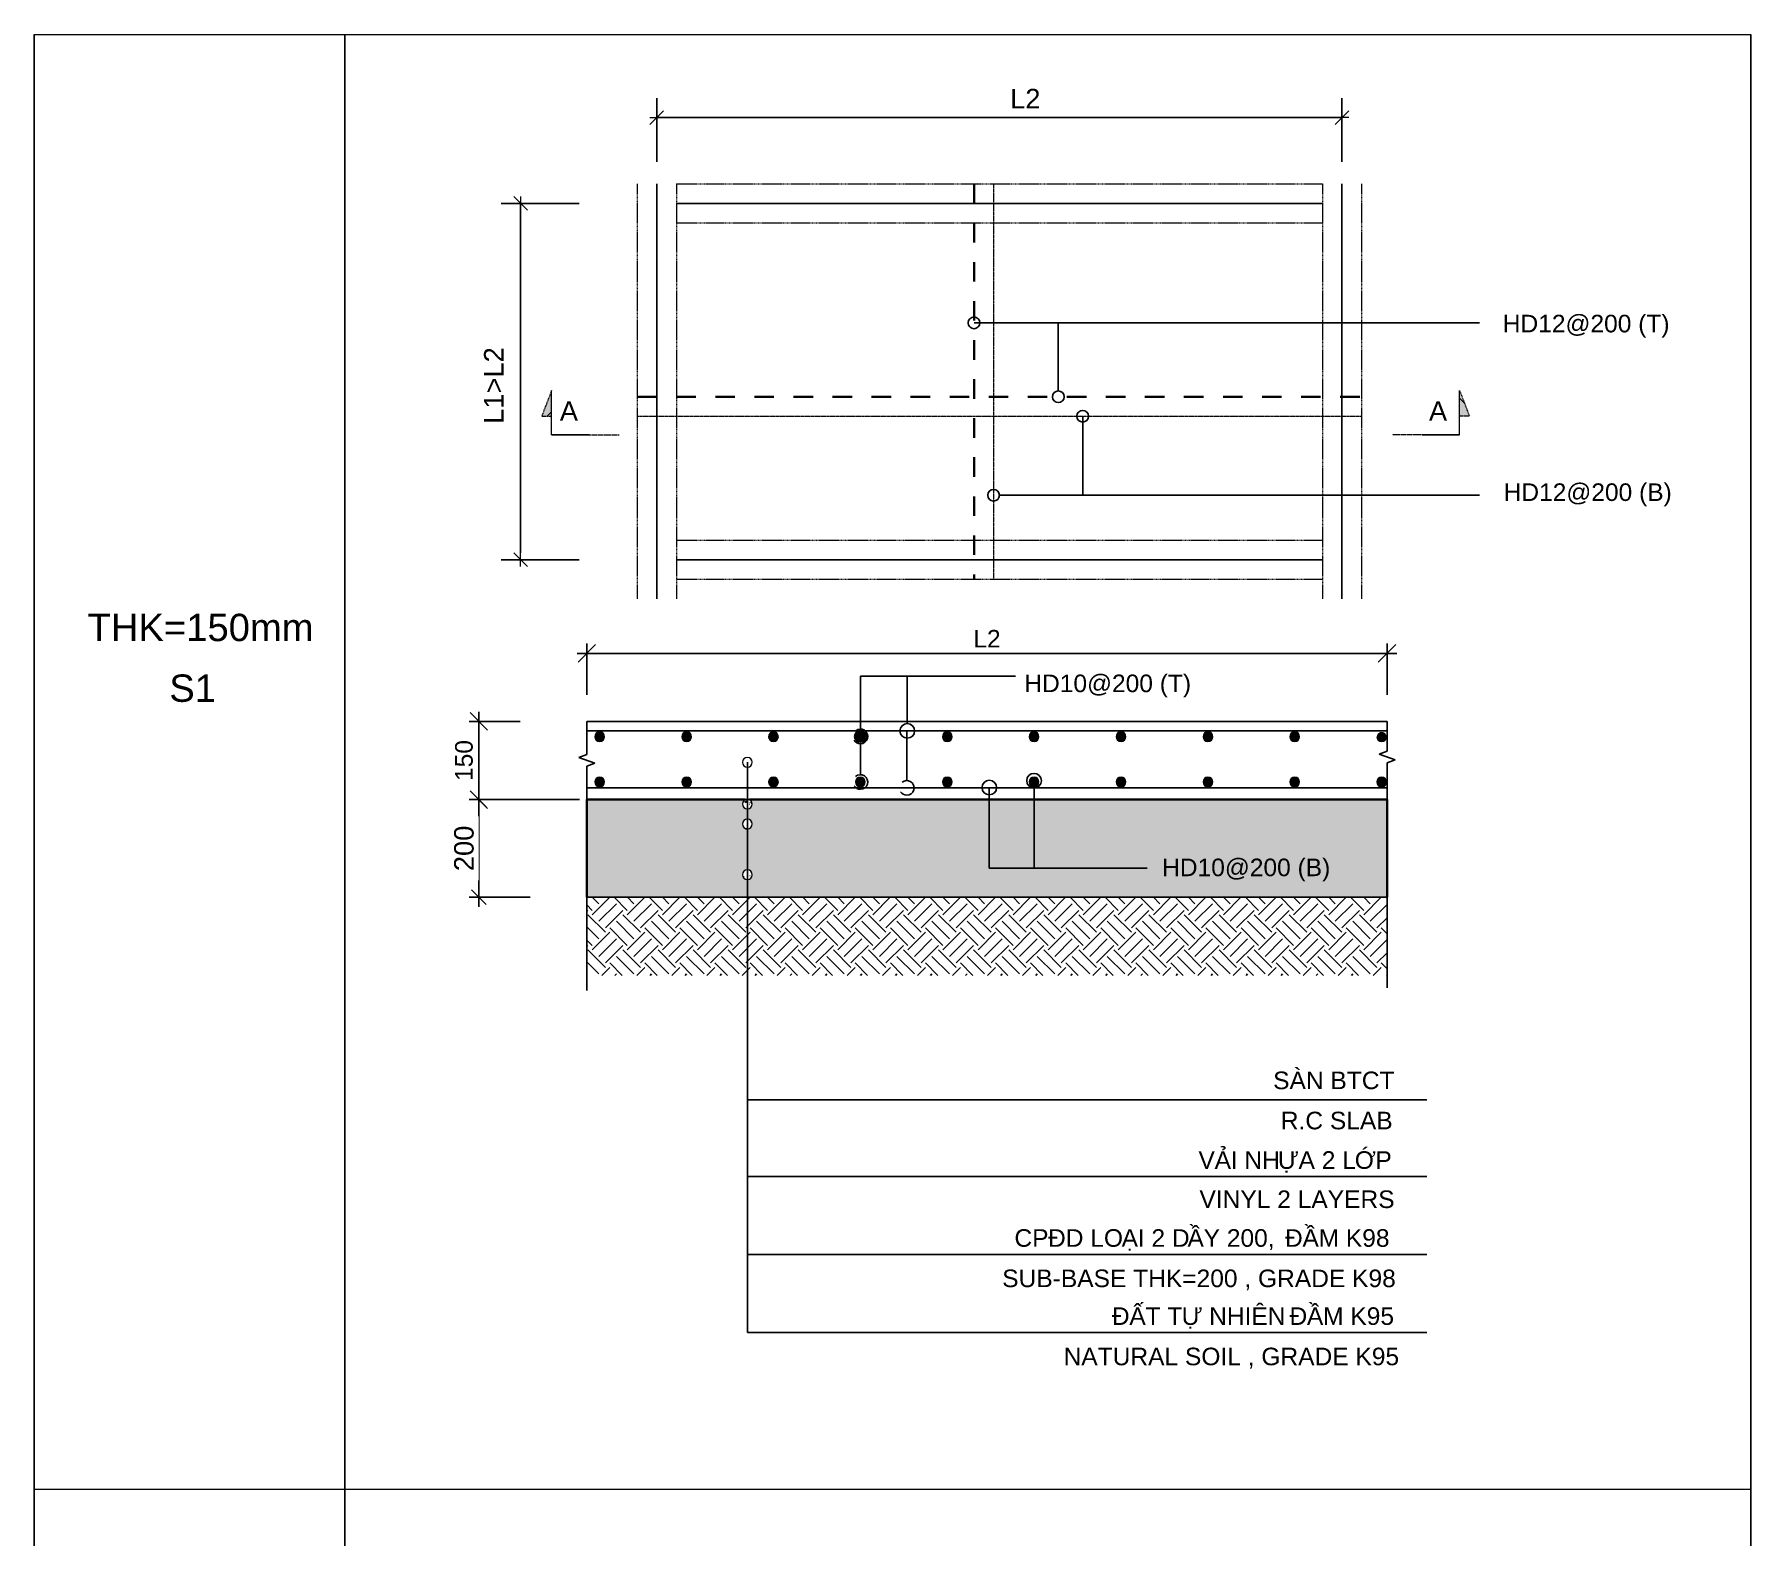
# Model space of a CAD drawing. Extents: x 56812 to 137383, y 2944 to 27175.
# Drawn here: x 132988 to 137383, y 19518 to 23364 of the extents above; entities that cross this region are included whole.
import ezdxf

# ---------------------------------------------------------------- set-up
doc = ezdxf.new("R2010")
doc.units = 0
doc.header["$MEASUREMENT"] = 0
for name, pattern in [('HIDDEN', [0.375, 0.25, -0.125]), ('IMPORT-DASHED0', [100, 50, -50]), ('IMPORT-HIDDEN _13_', [3.375, 2.25, -1.125]), ('IMPORT-HIDDEN _4_', [3.75, 2.5, -1.25])]:
    doc.linetypes.add(name, pattern=pattern)
doc.layers.get('0').update_dxf_attribs({"lineweight": 5})
for name, color, linetype, lineweight in [('A-DETL', 3, 'Continuous', 18), ('A-DETL-GENF', 92, 'Continuous', 18), ('A-DETL-THIN', 151, 'Continuous', 18), ('G-ANNO-TEXT', 231, 'Continuous', 15), ('new block_dwg _2_', 8, 'Continuous', 18)]:
    doc.layers.add(name, color=color, linetype=linetype, lineweight=lineweight)
doc.layers.add('Dimension', color=14, linetype='Continuous')
doc.layers.add('HACTH', color=250, linetype='Continuous')
doc.styles.add('Arial', font='arial.ttf', dxfattribs={"height": 1.6})
doc.styles.add('Arial_1', font='arial.ttf', dxfattribs={"height": 45})
doc.styles.add('Arial_2', font='arial.ttf', dxfattribs={"height": 50})
doc.dimstyles.new('AD1', dxfattribs={"dimscale": 304.8, "dimtxt": 51.01297, "dimasz": 0.123031, "dimexe": 0.082021, "dimexo": 0.0625, "dimgap": 0.04101, "dimtad": 1, "dimdec": 0, "dimzin": 0, "dimdsep": 46, "dimtxsty": 'Arial_2', "dimblk1": 'OBLIQUE', "dimblk2": 'OBLIQUE', "dimsah": 1, "dimcen": 0.09, "dimdle": 0.082021, "dimazin": 0, "dimtfac": 1, "dimtdec": 4, "dimtix": 1, "dimtmove": 0, "dimatfit": 3, "dimfxl": 0.492126, "dimfxlon": 1, "dimtvp": 1, "dimtfill": 1, "dimtolj": 1, "dimtzin": 0, "dimarcsym": 2})
doc.dimstyles.new('Arrow_-_2_5mm_Arial', dxfattribs={"dimscale": 304.8, "dimtxt": 45.911673, "dimasz": 0.147638, "dimexe": 0.082021, "dimexo": 0.0625, "dimgap": 0.049213, "dimtad": 1, "dimdec": 0, "dimzin": 0, "dimdsep": 46, "dimtxsty": 'Arial_1', "dimblk1": 'OBLIQUE', "dimblk2": 'OBLIQUE', "dimsah": 1, "dimcen": 0.09, "dimdle": 0.082021, "dimazin": 0, "dimtfac": 1, "dimtdec": 4, "dimtix": 1, "dimtmove": 0, "dimatfit": 3, "dimfxl": 0.410105, "dimfxlon": 1, "dimtvp": 1, "dimtfill": 1, "dimtolj": 1, "dimtzin": 0, "dimarcsym": 2})
pattern_1 = [(45, (478817.12, -874312.665), (-30.9359217, 30.9359217), [])]
pattern_2 = [(50, (132472.55, 15281.103), (45.54636, -3.98493), [4.763, -52.388]), (355, (132472.55, 15281.103), (-8.81056, 47.76465), [3.81, -41.91]), (100.451, (132476.345, 15280.77), (36.73616, 43.77902), [4.048, -44.523]), (46.184, (132472.55, 15293.8), (67.76954, -10.5103), [7.144, -78.581]), (96.636, (132478.196, 15292.927), (59.35035, 61.857), [6.071, -66.784]), (351.184, (132472.55, 15293.8), (59.3514, 61.8565), [5.715, -62.865]), (21, (132478.9, 15290.628), (37.9038, -25.56661), [4.763, -52.387]), (326, (132478.9, 15290.63), (15.45087, 46.04735), [3.81, -41.91]), (71.451, (132482.06, 15288.497), (53.35466, 20.47995), [4.048, -44.523]), (37.5, (132472.55, 15281.103), (0.772385, 21.138372), [0.838, -40.564, 0.838, -41.707, -42.069]), (37.5, (132472.55, 15281.103), (0.772385, 21.138372), [-83.947, 0.838, -41.231]), (7.5, (132472.55, 15281.103), (16.704925, 25.04469), [0.838, -23.419, 0.838, -39.611, -16.034]), (7.5, (132472.55, 15281.103), (16.704925, 25.04469), [-64.706, 0.838, -15.196]), (327.5, (132458.388, 15281.103), (33.89791, -1.432708), [0.838, -15.037, 0.838, -48.692, -65.722]), (327.5, (132458.388, 15281.103), (33.89791, -1.432708), [-65.405, 0.838, -64.884]), (317.5, (132452.038, 15281.103), (37.03242, 6.35617), [0.838, -19.799, 0.838, -32.055, -46.672]), (317.5, (132452.038, 15281.103), (37.03242, 6.35617), [-53.53, 0.838, -45.834])]

# ---------------------------------------------------------------- blocks, each defined once
blk = doc.blocks.new('new block_dwg__DotBlank-454701-SLAB DETAIL')
at = {"layer": 'new block_dwg _2_', "color": 250, "lineweight": 25}
blk.add_line((-0.5, 0), (-1, 0), dxfattribs=at)
blk.add_circle((0, 0), 0.5, dxfattribs=at)
blk = doc.blocks.new('new block_dwg__DotBlank-V1-SLAB DETAIL')
at = {"layer": 'new block_dwg _2_', "color": 250, "lineweight": 25}
blk.add_line((-0.5, 0), (-0.82, 0), dxfattribs=at)
blk.add_circle((0, 0), 0.5, dxfattribs=at)
blk = doc.blocks.new('new block_dwg__DotBlank-V2-SLAB DETAIL')
at = {"layer": 'new block_dwg _2_', "color": 250, "lineweight": 25}
blk.add_line((-0.5, 0), (-1, 0), dxfattribs=at)
for start, end in [(360, 220.59), (302.1813, 360)]:
    blk.add_arc((0, 0), 0.5, start, end, dxfattribs=at)
blk = doc.blocks.new('new block_dwg__DotBlank-454703-SLAB DETAIL')
at = {"layer": 'new block_dwg _2_', "color": 250, "lineweight": 25}
blk.add_line((-0.5, 0), (-1, 0), dxfattribs=at)
blk.add_circle((0, 0), 0.5, dxfattribs=at)
blk = doc.blocks.new('new block_dwg_TICKS-454702-SLAB DETAIL')
at = {"layer": 'new block_dwg _2_', "color": 7}
for p, q in [((1, 1), (-1, -1)), ((1, 0), (-1, 0)), ((0, 1), (0, -1))]:
    blk.add_line(p, q, dxfattribs=at)
blk = doc.blocks.new('new block_dwg_CAT CHI TIET 2-454704-SLAB DETAIL')
at = {"layer": 'new block_dwg _2_', "linetype": 'IMPORT-HIDDEN _4_'}
blk.add_hatch(color=7, dxfattribs=at).paths.add_polyline_path([(-277.7, 77.8), (-247, 157.9), (-247, 77.8)], flags=0)
at = {"layer": 'new block_dwg _2_'}
h = blk.add_hatch(dxfattribs=at)
h.set_pattern_fill('FP_1', style=0, pattern_type=2)
h.set_pattern_definition(pattern_1)
h.paths.add_polyline_path([(-277.7, 77.8), (-247, 157.9), (-247, 77.8)], flags=0)
h = blk.add_hatch(dxfattribs=at)
h.set_pattern_fill('FP_1', style=0, pattern_type=2)
h.set_pattern_definition(pattern_1)
h.paths.add_polyline_path([(-277.7, 77.8), (-247, 157.9), (-247, 77.8)], flags=0)
at = {"layer": 'new block_dwg _2_', "color": 7}
blk.add_line((-247, 19.8), (-129.5, 19.8), dxfattribs=at)
at = {"layer": 'new block_dwg _2_', "color": 7, "linetype": 'IMPORT-HIDDEN _4_'}
blk.add_line((-129.5, 19.8), (-35, 19.8), dxfattribs=at)
at = {"layer": 'new block_dwg _2_', "color": 7, "linetype": 'IMPORT-HIDDEN _4_', "flags": 128}
blk.add_lwpolyline([(-247, 157.9), (-277.7, 77.8), (-247, 77.8)], dxfattribs=at)
at = {"layer": 'new block_dwg _2_', "color": 7, "flags": 128}
blk.add_lwpolyline([(-129.5, 19.8), (-247, 19.8), (-247, 157.9)], dxfattribs=at)
blk = doc.blocks.new('new block_dwg_CAT CHI TIET 2-454705-SLAB DETAIL')
at = {"layer": 'new block_dwg _2_', "linetype": 'IMPORT-HIDDEN _4_'}
blk.add_hatch(color=7, dxfattribs=at).paths.add_polyline_path([(-277.7, 77.8), (-247, 77.8), (-247, 157.9)], flags=0)
at = {"layer": 'new block_dwg _2_'}
h = blk.add_hatch(dxfattribs=at)
h.set_pattern_fill('FP_1', style=0, pattern_type=2)
h.set_pattern_definition(pattern_1)
h.paths.add_polyline_path([(-277.7, 77.8), (-247, 77.8), (-247, 157.9)], flags=0)
h = blk.add_hatch(dxfattribs=at)
h.set_pattern_fill('FP_1', style=0, pattern_type=2)
h.set_pattern_definition(pattern_1)
h.paths.add_polyline_path([(-277.7, 77.8), (-247, 77.8), (-247, 157.9)], flags=0)
at = {"layer": 'new block_dwg _2_', "color": 7}
blk.add_line((-247, 19.8), (-129.5, 19.8), dxfattribs=at)
at = {"layer": 'new block_dwg _2_', "color": 7, "linetype": 'IMPORT-HIDDEN _4_'}
blk.add_line((-129.5, 19.8), (-35, 19.8), dxfattribs=at)
at = {"layer": 'new block_dwg _2_', "color": 7, "linetype": 'IMPORT-HIDDEN _4_', "flags": 128}
blk.add_lwpolyline([(-247, 157.9), (-277.7, 77.8), (-247, 77.8)], dxfattribs=at)
at = {"layer": 'new block_dwg _2_', "color": 7, "flags": 128}
blk.add_lwpolyline([(-129.5, 19.8), (-247, 19.8), (-247, 157.9)], dxfattribs=at)
blk = doc.blocks.new('_Oblique')
at = {"color": 0, "linetype": 'ByBlock', "lineweight": -2}
blk.add_line((-0.5, -0.5), (0.5, 0.5), dxfattribs=at)
blk = doc.blocks.new('*D154')
at = {"layer": 'Defpoints', "color": 0, "transparency": 16777216}
for p in [(134126.6, 21604.9), (134251.6, 21604.9), (134403.1, 21404.9)]:
    blk.add_point(p, dxfattribs=at)
at = {"layer": 'Dimension', "color": 0, "lineweight": -2, "transparency": 16777216}
for p, q in [((134126.6, 21379.9), (134126.6, 21629.9)), ((134232.6, 21604.9), (134101.6, 21604.9)), ((134384.1, 21404.9), (134101.6, 21404.9))]:
    blk.add_line(p, q, dxfattribs=at)
at = {"layer": 'Dimension', "color": 0, "lineweight": -2, "transparency": 16777216, "xscale": 45, "yscale": 45, "zscale": 45}
for p, rotation in [((134126.6, 21604.9), 90), ((134126.6, 21404.9), 270)]:
    blk.add_blockref('_Oblique', p, dxfattribs=dict(at, rotation=rotation))
at = {"layer": 'Dimension', "color": 0, "transparency": 16777216, "insert": (134088.7, 21504.9), "char_height": 45, "width": 124.597, "attachment_point": 5, "rotation": 90, "style": 'Arial_1', "bg_fill": 3, "box_fill_scale": 1.25, "bg_fill_color": 256, "bg_fill_true_color": 13158600, "bg_fill_transparency": 0}
blk.add_mtext('\\A1;150', dxfattribs=at)
blk = doc.blocks.new('*D155')
at = {"layer": 'Defpoints', "color": 0, "transparency": 16777216}
for p in [(136452.4, 21779.1), (134403.1, 21654.1), (136452.4, 21654.1)]:
    blk.add_point(p, dxfattribs=at)
at = {"layer": 'Dimension', "color": 0, "lineweight": -2, "transparency": 16777216}
for p, q in [((134403.1, 21673.2), (134403.1, 21804.1)), ((136452.4, 21673.2), (136452.4, 21804.1)), ((134378.1, 21779.1), (136477.4, 21779.1))]:
    blk.add_line(p, q, dxfattribs=at)
at = {"layer": 'Dimension', "color": 0, "lineweight": -2, "transparency": 16777216, "xscale": 45, "yscale": 45, "zscale": 45, "rotation": 180}
blk.add_blockref('_Oblique', (134403.1, 21779.1), dxfattribs=at)
at = {"layer": 'Dimension', "color": 0, "lineweight": -2, "transparency": 16777216, "xscale": 45, "yscale": 45, "zscale": 45}
blk.add_blockref('_Oblique', (136452.4, 21779.1), dxfattribs=at)
at = {"layer": 'Dimension', "color": 0, "transparency": 16777216, "insert": (135427.8, 21816.7), "char_height": 45, "width": 83.065, "attachment_point": 5, "style": 'Arial_1', "bg_fill": 3, "box_fill_scale": 1.25, "bg_fill_color": 256, "bg_fill_true_color": 13158600, "bg_fill_transparency": 0}
blk.add_mtext('\\A1;L2', dxfattribs=at)
blk = doc.blocks.new('*D156')
at = {"layer": 'Defpoints', "color": 0, "transparency": 16777216}
for p in [(134276.6, 21404.9), (134126.6, 21154.9), (134276.6, 21154.9)]:
    blk.add_point(p, dxfattribs=at)
at = {"layer": 'Dimension', "color": 0, "lineweight": -2, "transparency": 16777216}
for p, q in [((134257.6, 21404.9), (134101.6, 21404.9)), ((134126.6, 21429.9), (134126.6, 21129.9)), ((134257.6, 21154.9), (134101.6, 21154.9))]:
    blk.add_line(p, q, dxfattribs=at)
at = {"layer": 'Dimension', "color": 0, "lineweight": -2, "transparency": 16777216, "xscale": 37.5, "yscale": 37.5, "zscale": 37.5}
for p, rotation in [((134126.6, 21404.9), 90), ((134126.6, 21154.9), 270)]:
    blk.add_blockref('_Oblique', p, dxfattribs=dict(at, rotation=rotation))
at = {"layer": 'Dimension', "color": 0, "transparency": 16777216, "insert": (134088.6, 21279.9), "char_height": 50, "width": 138.441, "attachment_point": 5, "rotation": 90, "style": 'Arial_2', "bg_fill": 3, "box_fill_scale": 1.25, "bg_fill_color": 256, "bg_fill_true_color": 13158600, "bg_fill_transparency": 0}
blk.add_mtext('\\A1;200', dxfattribs=at)

msp = doc.modelspace()

# ---------------------------------------------------------------- hatches: boundary and pattern name
at = {"layer": 'A-DETL-GENF'}
for points in [[(134436.1, 21553.2), (134439.3, 21553.7), (134442.3, 21554.9), (134444.9, 21556.9), (134446.9, 21559.5), (134448.1, 21562.5), (134448.6, 21565.7), (134448.1, 21569), (134446.9, 21572), (134444.9, 21574.6), (134442.3, 21576.5), (134439.3, 21577.8), (134436.1, 21578.2), (134432.8, 21577.8), (134429.8, 21576.5), (134427.2, 21574.6), (134425.2, 21572), (134424, 21569), (134423.6, 21565.7), (134424, 21562.5), (134425.2, 21559.5), (134427.2, 21556.9), (134429.8, 21554.9), (134432.8, 21553.7)], [(134658.6, 21553.2), (134661.8, 21553.7), (134664.8, 21554.9), (134667.4, 21556.9), (134669.4, 21559.5), (134670.6, 21562.5), (134671.1, 21565.7), (134670.6, 21569), (134669.4, 21572), (134667.4, 21574.6), (134664.8, 21576.5), (134661.8, 21577.8), (134658.6, 21578.2), (134655.3, 21577.8), (134652.3, 21576.5), (134649.7, 21574.6), (134647.7, 21572), (134646.5, 21569), (134646.1, 21565.7), (134646.5, 21562.5), (134647.7, 21559.5), (134649.7, 21556.9), (134652.3, 21554.9), (134655.3, 21553.7)], [(134881.1, 21553.2), (134884.3, 21553.7), (134887.3, 21554.9), (134889.9, 21556.9), (134891.9, 21559.5), (134893.1, 21562.5), (134893.6, 21565.7), (134893.1, 21569), (134891.9, 21572), (134889.9, 21574.6), (134887.3, 21576.5), (134884.3, 21577.8), (134881.1, 21578.2), (134877.8, 21577.8), (134874.8, 21576.5), (134872.2, 21574.6), (134870.2, 21572), (134869, 21569), (134868.6, 21565.7), (134869, 21562.5), (134870.2, 21559.5), (134872.2, 21556.9), (134874.8, 21554.9), (134877.8, 21553.7)], [(135103.6, 21553.2), (135106.8, 21553.7), (135109.8, 21554.9), (135112.4, 21556.9), (135114.4, 21559.5), (135115.6, 21562.5), (135116.1, 21565.7), (135115.6, 21569), (135114.4, 21572), (135112.4, 21574.6), (135109.8, 21576.5), (135106.8, 21577.8), (135103.6, 21578.2), (135100.3, 21577.8), (135097.3, 21576.5), (135094.7, 21574.6), (135092.7, 21572), (135091.5, 21569), (135091.1, 21565.7), (135091.5, 21562.5), (135092.7, 21559.5), (135094.7, 21556.9), (135097.3, 21554.9), (135100.3, 21553.7)], [(135326, 21553.2), (135329.3, 21553.7), (135332.3, 21554.9), (135334.9, 21556.9), (135336.9, 21559.5), (135338.1, 21562.5), (135338.5, 21565.7), (135338.1, 21569), (135336.9, 21572), (135334.9, 21574.6), (135332.3, 21576.5), (135329.3, 21577.8), (135326, 21578.2), (135322.8, 21577.8), (135319.8, 21576.5), (135317.2, 21574.6), (135315.2, 21572), (135314, 21569), (135313.5, 21565.7), (135314, 21562.5), (135315.2, 21559.5), (135317.2, 21556.9), (135319.8, 21554.9), (135322.8, 21553.7)], [(135548.5, 21553.2), (135551.8, 21553.7), (135554.8, 21554.9), (135557.4, 21556.9), (135559.4, 21559.5), (135560.6, 21562.5), (135561, 21565.7), (135560.6, 21569), (135559.4, 21572), (135557.4, 21574.6), (135554.8, 21576.5), (135551.8, 21577.8), (135548.5, 21578.2), (135545.3, 21577.8), (135542.3, 21576.5), (135539.7, 21574.6), (135537.7, 21572), (135536.5, 21569), (135536, 21565.7), (135536.5, 21562.5), (135537.7, 21559.5), (135539.7, 21556.9), (135542.3, 21554.9), (135545.3, 21553.7)], [(135771, 21553.2), (135774.3, 21553.7), (135777.3, 21554.9), (135779.9, 21556.9), (135781.9, 21559.5), (135783.1, 21562.5), (135783.5, 21565.7), (135783.1, 21569), (135781.9, 21572), (135779.9, 21574.6), (135777.3, 21576.5), (135774.3, 21577.8), (135771, 21578.2), (135767.8, 21577.8), (135764.8, 21576.5), (135762.2, 21574.6), (135760.2, 21572), (135759, 21569), (135758.5, 21565.7), (135759, 21562.5), (135760.2, 21559.5), (135762.2, 21556.9), (135764.8, 21554.9), (135767.8, 21553.7)], [(135993.5, 21553.2), (135996.8, 21553.7), (135999.8, 21554.9), (136002.4, 21556.9), (136004.4, 21559.5), (136005.6, 21562.5), (136006, 21565.7), (136005.6, 21569), (136004.4, 21572), (136002.4, 21574.6), (135999.8, 21576.5), (135996.8, 21577.8), (135993.5, 21578.2), (135990.3, 21577.8), (135987.3, 21576.5), (135984.7, 21574.6), (135982.7, 21572), (135981.5, 21569), (135981, 21565.7), (135981.5, 21562.5), (135982.7, 21559.5), (135984.7, 21556.9), (135987.3, 21554.9), (135990.3, 21553.7)], [(136216, 21553.2), (136219.3, 21553.7), (136222.3, 21554.9), (136224.9, 21556.9), (136226.8, 21559.5), (136228.1, 21562.5), (136228.5, 21565.7), (136228.1, 21569), (136226.8, 21572), (136224.9, 21574.6), (136222.3, 21576.5), (136219.3, 21577.8), (136216, 21578.2), (136212.8, 21577.8), (136209.8, 21576.5), (136207.2, 21574.6), (136205.2, 21572), (136204, 21569), (136203.5, 21565.7), (136204, 21562.5), (136205.2, 21559.5), (136207.2, 21556.9), (136209.8, 21554.9), (136212.8, 21553.7)], [(136438.5, 21553.2), (136441.8, 21553.7), (136444.8, 21554.9), (136447.4, 21556.9), (136449.3, 21559.5), (136450.6, 21562.5), (136451, 21565.7), (136450.6, 21569), (136449.3, 21572), (136447.4, 21574.6), (136444.8, 21576.5), (136441.8, 21577.8), (136438.5, 21578.2), (136435.3, 21577.8), (136432.3, 21576.5), (136429.7, 21574.6), (136427.7, 21572), (136426.4, 21569), (136426, 21565.7), (136426.4, 21562.5), (136427.7, 21559.5), (136429.7, 21556.9), (136432.3, 21554.9), (136435.3, 21553.7)], [(134436.1, 21437.4), (134439.3, 21437.8), (134442.3, 21439.1), (134444.9, 21441), (134446.9, 21443.6), (134448.1, 21446.6), (134448.6, 21449.9), (134448.1, 21453.1), (134446.9, 21456.1), (134444.9, 21458.7), (134442.3, 21460.7), (134439.3, 21462), (134436.1, 21462.4), (134432.8, 21462), (134429.8, 21460.7), (134427.2, 21458.7), (134425.2, 21456.1), (134424, 21453.1), (134423.6, 21449.9), (134424, 21446.6), (134425.2, 21443.6), (134427.2, 21441), (134429.8, 21439.1), (134432.8, 21437.8)], [(134658.6, 21437.4), (134661.8, 21437.8), (134664.8, 21439.1), (134667.4, 21441), (134669.4, 21443.6), (134670.6, 21446.6), (134671.1, 21449.9), (134670.6, 21453.1), (134669.4, 21456.1), (134667.4, 21458.7), (134664.8, 21460.7), (134661.8, 21462), (134658.6, 21462.4), (134655.3, 21462), (134652.3, 21460.7), (134649.7, 21458.7), (134647.7, 21456.1), (134646.5, 21453.1), (134646.1, 21449.9), (134646.5, 21446.6), (134647.7, 21443.6), (134649.7, 21441), (134652.3, 21439.1), (134655.3, 21437.8)], [(134881.1, 21437.4), (134884.3, 21437.8), (134887.3, 21439.1), (134889.9, 21441), (134891.9, 21443.6), (134893.1, 21446.6), (134893.6, 21449.9), (134893.1, 21453.1), (134891.9, 21456.1), (134889.9, 21458.7), (134887.3, 21460.7), (134884.3, 21462), (134881.1, 21462.4), (134877.8, 21462), (134874.8, 21460.7), (134872.2, 21458.7), (134870.2, 21456.1), (134869, 21453.1), (134868.6, 21449.9), (134869, 21446.6), (134870.2, 21443.6), (134872.2, 21441), (134874.8, 21439.1), (134877.8, 21437.8)], [(135103.6, 21437.4), (135106.8, 21437.8), (135109.8, 21439.1), (135112.4, 21441), (135114.4, 21443.6), (135115.6, 21446.6), (135116.1, 21449.9), (135115.6, 21453.1), (135114.4, 21456.1), (135112.4, 21458.7), (135109.8, 21460.7), (135106.8, 21462), (135103.6, 21462.4), (135100.3, 21462), (135097.3, 21460.7), (135094.7, 21458.7), (135092.7, 21456.1), (135091.5, 21453.1), (135091.1, 21449.9), (135091.5, 21446.6), (135092.7, 21443.6), (135094.7, 21441), (135097.3, 21439.1), (135100.3, 21437.8)], [(135326, 21437.4), (135329.3, 21437.8), (135332.3, 21439.1), (135334.9, 21441), (135336.9, 21443.6), (135338.1, 21446.6), (135338.5, 21449.9), (135338.1, 21453.1), (135336.9, 21456.1), (135334.9, 21458.7), (135332.3, 21460.7), (135329.3, 21462), (135326, 21462.4), (135322.8, 21462), (135319.8, 21460.7), (135317.2, 21458.7), (135315.2, 21456.1), (135314, 21453.1), (135313.5, 21449.9), (135314, 21446.6), (135315.2, 21443.6), (135317.2, 21441), (135319.8, 21439.1), (135322.8, 21437.8)], [(135548.5, 21437.4), (135551.8, 21437.8), (135554.8, 21439.1), (135557.4, 21441), (135559.4, 21443.6), (135560.6, 21446.6), (135561, 21449.9), (135560.6, 21453.1), (135559.4, 21456.1), (135557.4, 21458.7), (135554.8, 21460.7), (135551.8, 21462), (135548.5, 21462.4), (135545.3, 21462), (135542.3, 21460.7), (135539.7, 21458.7), (135537.7, 21456.1), (135536.5, 21453.1), (135536, 21449.9), (135536.5, 21446.6), (135537.7, 21443.6), (135539.7, 21441), (135542.3, 21439.1), (135545.3, 21437.8)], [(135771, 21437.4), (135774.3, 21437.8), (135777.3, 21439.1), (135779.9, 21441), (135781.9, 21443.6), (135783.1, 21446.6), (135783.5, 21449.9), (135783.1, 21453.1), (135781.9, 21456.1), (135779.9, 21458.7), (135777.3, 21460.7), (135774.3, 21462), (135771, 21462.4), (135767.8, 21462), (135764.8, 21460.7), (135762.2, 21458.7), (135760.2, 21456.1), (135759, 21453.1), (135758.5, 21449.9), (135759, 21446.6), (135760.2, 21443.6), (135762.2, 21441), (135764.8, 21439.1), (135767.8, 21437.8)], [(135993.5, 21437.4), (135996.8, 21437.8), (135999.8, 21439.1), (136002.4, 21441), (136004.4, 21443.6), (136005.6, 21446.6), (136006, 21449.9), (136005.6, 21453.1), (136004.4, 21456.1), (136002.4, 21458.7), (135999.8, 21460.7), (135996.8, 21462), (135993.5, 21462.4), (135990.3, 21462), (135987.3, 21460.7), (135984.7, 21458.7), (135982.7, 21456.1), (135981.5, 21453.1), (135981, 21449.9), (135981.5, 21446.6), (135982.7, 21443.6), (135984.7, 21441), (135987.3, 21439.1), (135990.3, 21437.8)], [(136216, 21437.4), (136219.3, 21437.8), (136222.3, 21439.1), (136224.9, 21441), (136226.8, 21443.6), (136228.1, 21446.6), (136228.5, 21449.9), (136228.1, 21453.1), (136226.8, 21456.1), (136224.9, 21458.7), (136222.3, 21460.7), (136219.3, 21462), (136216, 21462.4), (136212.8, 21462), (136209.8, 21460.7), (136207.2, 21458.7), (136205.2, 21456.1), (136204, 21453.1), (136203.5, 21449.9), (136204, 21446.6), (136205.2, 21443.6), (136207.2, 21441), (136209.8, 21439.1), (136212.8, 21437.8)], [(136438.5, 21437.4), (136441.8, 21437.8), (136444.8, 21439.1), (136447.4, 21441), (136449.3, 21443.6), (136450.6, 21446.6), (136451, 21449.9), (136450.6, 21453.1), (136449.3, 21456.1), (136447.4, 21458.7), (136444.8, 21460.7), (136441.8, 21462), (136438.5, 21462.4), (136435.3, 21462), (136432.3, 21460.7), (136429.7, 21458.7), (136427.7, 21456.1), (136426.4, 21453.1), (136426, 21449.9), (136426.4, 21446.6), (136427.7, 21443.6), (136429.7, 21441), (136432.3, 21439.1), (136435.3, 21437.8)]]:
    msp.add_hatch(color=251, dxfattribs=at).paths.add_polyline_path(points, flags=0)
h = msp.add_hatch(dxfattribs=at)
h.set_pattern_fill('FP_5', style=0, pattern_type=2)
h.set_pattern_definition(pattern_2)
h.paths.add_polyline_path([(134814.4, 21488), (134817.6, 21488.4), (134820.6, 21489.6), (134823.2, 21491.6), (134825.2, 21494.2), (134826.4, 21497.2), (134826.9, 21500.5), (134826.4, 21503.7), (134825.2, 21506.7), (134823.2, 21509.3), (134820.6, 21511.3), (134817.6, 21512.5), (134814.4, 21513), (134811.1, 21512.5), (134807.9, 21511.1), (134805.5, 21509.3), (134803.5, 21506.7), (134802.3, 21503.7), (134801.9, 21500.5), (134802.3, 21497.2), (134803.5, 21494.2), (134805.5, 21491.6), (134808.1, 21489.6), (134811.1, 21488.4)], flags=0)
h = msp.add_hatch(dxfattribs=at)
h.set_pattern_fill('FP_5', style=0, pattern_type=2)
h.set_pattern_definition(pattern_2)
h.paths.add_polyline_path([(134814.4, 21381.3), (134817.6, 21381.7), (134820.6, 21383), (134823.2, 21385), (134825.2, 21387.6), (134826.4, 21390.6), (134826.9, 21393.8), (134826.4, 21397), (134825.2, 21400.1), (134823.2, 21402.6), (134820.6, 21404.6), (134817.6, 21405.9), (134814.4, 21406.3), (134811.1, 21405.9), (134808.1, 21404.6), (134805.5, 21402.6), (134803.5, 21400), (134802.3, 21397), (134801.9, 21393.8), (134802.3, 21390.6), (134803.5, 21387.6), (134805.5, 21385), (134808.1, 21383), (134811.1, 21381.7)], flags=0)
h = msp.add_hatch(dxfattribs=at)
h.set_pattern_fill('FP_5', style=0, pattern_type=2)
h.set_pattern_definition(pattern_2)
h.paths.add_polyline_path([(134814.4, 21329.9), (134817.6, 21330.3), (134820.6, 21331.6), (134823.2, 21333.5), (134825.2, 21336.1), (134826.5, 21339.2), (134826.9, 21342.4), (134826.5, 21345.6), (134825.2, 21348.6), (134823.2, 21351.2), (134820.6, 21353.2), (134817.6, 21354.5), (134814.4, 21354.9), (134811.1, 21354.5), (134808.1, 21353.2), (134805.5, 21351.2), (134803.6, 21348.6), (134802.3, 21345.6), (134801.9, 21342.4), (134802.3, 21339.2), (134803.6, 21336.1), (134805.5, 21333.5), (134808.1, 21331.6), (134811.1, 21330.3)], flags=0)
h = msp.add_hatch(dxfattribs=at)
h.set_pattern_fill('FP_5', style=0, pattern_type=2)
h.set_pattern_definition(pattern_2)
h.paths.add_polyline_path([(134814.4, 21199.9), (134817.6, 21200.3), (134820.6, 21201.5), (134823.2, 21203.5), (134825.2, 21206.1), (134826.4, 21209.1), (134826.9, 21212.4), (134826.4, 21215.6), (134825.2, 21218.6), (134823.2, 21221.2), (134820.6, 21223.2), (134817.6, 21224.4), (134814.4, 21224.9), (134811.1, 21224.4), (134808.1, 21223.2), (134805.5, 21221.2), (134803.5, 21218.6), (134802.3, 21215.6), (134801.9, 21212.4), (134802.3, 21209.1), (134803.5, 21206.1), (134805.5, 21203.5), (134808.1, 21201.5), (134811.1, 21200.3)], flags=0)
at = {"layer": 'HACTH'}
h = msp.add_hatch(dxfattribs=at)
h.set_pattern_fill('FP_4', color=256, style=0, pattern_type=2)
h.set_pattern_definition([(291.802, (132557.004, 15296.343), (127.002445, -253.99909), [10.259, -673.658]), (85.236, (132557.004, 15296.343), (0.000545, 126.999708), [15.293, -1513.99]), (321.34, (132503.664, 15351.588), (507.99855, -381.00165), [12.198, -800.999]), (311.424, (132494.139, 15362.3827), (1016.007368, -1142.994453), [14.396, -2864.894]), (276.582, (132492.234, 15378.8927), (254.0017346, -2159.000383), [16.62, -3307.289]), (59.534, (132492.234, 15378.893), (889.01293, 1523.9940354), [12.524, -2492.309]), (16.699, (132498.584, 15389.688), (381.000658, 126.998), [13.259, -1312.659]), (331.928, (132511.284, 15393.498), (254.000962, -126.997312), [10.795, -2148.203]), (310.236, (132520.809, 15388.418), (761.995062, -889.005031), [10.814, -2151.92]), (282.095, (132527.794, 15380.163), (254.004878, -1142.999379), [9.092, -1809.272]), (85.236, (132528.429, 15356.033), (0.000545, 126.999708), [15.293, -1513.99]), (50.711, (132522.714, 15349.048), (507.996084, 635.004824), [9.025, -1795.987]), (28.072, (132513.189, 15343.968), (1651.005908, 888.985557), [10.795, -2148.203]), (326.31, (132560.814, 15286.818), (253.99931, -126.9997), [9.158, -448.746]), (0, (132568.43, 15281.74), (0, 127), [8.89, -118.11]), (36.027, (132577.324, 15281.738), (508.002334, 380.996302), [8.637, -1718.748]), (64.654, (132584.309, 15286.8177), (1015.9932856, 2159.0034693), [13.35, -2656.672]), (278.973, (132588.119, 15310.948), (127.0046135, -761.999606), [12.214, -2430.68]), (302.005, (132581.769, 15321.108), (253.99743, -381.001613), [11.981, -1186.135]), (354.806, (132567.799, 15322.378), (126.999561, 0.00095), [14.028, -1388.733]), (48.576, (132558.274, 15311.5827), (889.006457, 1015.995818), [14.396, -2864.894]), (325.492, (132528.964, 15362.452), (381.002171, -253.996218), [0.838, -2465.055]), (4.764, (132529.064, 15362.383), (1396.998988, 127.008943), [15.293, -1513.99]), (30.069, (132544.304, 15363.6527), (1523.991725, 889.0104096), [13.941, -2774.278]), (71.565, (132556.37, 15370.638), (0.00011, 127.00023), [16.064, -385.545]), (292.932, (132554.464, 15402.3877), (380.998945, -889.000756), [17.927, -3567.437]), (349.509, (132537.319, 15405.5627), (1397.00148, -253.9883202), [17.436, -3469.863]), (9.866, (132522.714, 15403.0227), (2158.9985665, 381.007165), [14.824, -2950.021]), (66.251, (132517.147, 15390.3707), (888.982371, 2032.0079598), [13.823, -3454.929]), (28.178, (132500.489, 15343.9677), (1651.0081066, 888.9822732), [8.629, -4025.492]), (57.381, (132490.329, 15328.0927), (888.9944555, 1397.0048533), [18.848, -3750.723]), (88.025, (132489.694, 15309.6777), (-0.0001294, 127.0004478), [18.426, -3666.763]), (292.249, (132489.694, 15309.6777), (888.9997494, -2159.001749), [15.094, -3003.663]), (338.749, (132495.409, 15295.708), (1650.9945056, -635.0140405), [12.264, -2440.513]), (4.97, (132506.839, 15291.2627), (1396.999361, 127.0063355), [14.66, -2917.362]), (11.31, (132521.444, 15292.533), (508.00006, 127.0009), [19.427, -628.148]), (36.87, (132540.494, 15296.343), (126.99977, 127.00023), [15.875, -619.124]), (75.579, (132553.1942, 15305.8677), (127.0023437, 507.9998022), [22.948, -4566.657]), (289.983, (132551.289, 15349.048), (380.998054, -1016.001553), [22.297, -1464.2]), (332.103, (132540.494, 15354.763), (254.00052, -126.999226), [12.214, -2430.678]), (3.27, (132526.7472, 15353.9777), (2159.0010278, 126.98195), [13.769, -4438.482]), (27.897, (132472.549, 15336.871), (1905.003317, 1015.98973), [4.311, -2438.581]), (50.527, (132476.359, 15338.8877), (1143.0136755, 1396.9901953), [13.984, -2782.902]), (282.529, (132481.439, 15366.828), (127.00158, -507.999402), [17.563, -1153.319]), (327.995, (132472.549, 15372.384), (635.002122, -380.995455), [10.483, -1187.631]), (42.709, (132472.549, 15383.973), (127.000731, 126.99838), [11.234, -2235.622]), (67.62, (132480.804, 15391.593), (253.9983845, 635.000601), [11.674, -2323.193]), (90, (132485.25, 15402.39), (-127, 8e-15), [5.715, -121.285]), (90, (132485.25, 15281.1), (-127, 8e-15), [4.445, -122.555]), (331.699, (132476.994, 15289.993), (253.999387, -127.000505), [9.376, -1865.756]), (10.784, (132472.549, 15289.1457), (635.000401, 126.9968434), [4.525, -2710.424]), (10.784, (132590.659, 15287.4527), (635.000401, 126.9968434), [9.05, -2705.899]), (37.569, (132582.404, 15281.103), (1142.992216, 889.006608), [10.415, -2072.538]), (90, (132582.4, 15281.1), (-127, 8e-15), [0.838, -126.162]), (327.995, (132598.279, 15373.178), (635.002122, -380.995455), [1.498, -1196.617]), (351.87, (132589.39, 15374.448), (127.000338, -0.00034), [8.98, -889.045]), (14.036, (132574.15, 15370.638), (381.00024, 126.99828), [15.709, -507.925]), (60.018, (132564.624, 15354.1277), (508.0060847, 888.9976836), [19.061, -3793.058]), (90, (132564.62, 15336.35), (-127, 8e-15), [17.78, -109.22]), (318.013, (132564.624, 15336.348), (1143.003598, -1015.995387), [8.543, -1700.067]), (6.71, (132570.974, 15330.633), (1015.999834, 127.002495), [21.739, -2152.151]), (27.897, (132592.564, 15333.173), (1905.003317, 1015.98973), [7.903, -2434.989]), (79.695, (132581.134, 15401.118), (127.002206, 761.999302), [7.1, -1412.804]), (273.814, (132581.134, 15401.118), (126.997768, -1778.000235), [9.546, -1899.683]), (298.073, (132581.769, 15391.593), (889.0153135, -1650.992157), [10.795, -2148.205]), (8.531, (132586.849, 15382.0677), (1650.998534, 254.006947), [12.842, -2555.574])])
h.paths.add_polyline_path([(134403.1, 21154.9), (136452.4, 21154.9), (136452.4, 21404.9), (134819.9, 21404.9), (134820.6, 21404.6), (134823.2, 21402.6), (134825.2, 21400), (134826.4, 21397), (134826.9, 21393.8), (134826.4, 21390.6), (134825.2, 21387.6), (134823.2, 21385), (134820.6, 21383), (134817.6, 21381.7), (134814.4, 21381.3), (134811.1, 21381.7), (134808.1, 21383), (134805.5, 21385), (134803.5, 21387.6), (134802.3, 21390.6), (134801.9, 21394), (134802.3, 21397), (134803.5, 21400.1), (134805.5, 21402.6), (134808.1, 21404.9), (134403.1, 21404.9), (134403.1, 21206.1)], flags=0)
h.paths.add_polyline_path([(134814.4, 21199.9), (134811.1, 21200.3), (134808.1, 21201.5), (134805.5, 21203.5), (134803.5, 21206.1), (134802.3, 21209.1), (134801.9, 21212.4), (134802.3, 21215.6), (134803.5, 21218.6), (134805.5, 21221.2), (134808.1, 21223.2), (134811.1, 21224.4), (134814.4, 21224.9), (134817.6, 21224.4), (134820.6, 21223.2), (134823.2, 21221.2), (134825.2, 21218.6), (134826.4, 21215.6), (134826.9, 21212.4), (134826.4, 21209.1), (134825.2, 21206.1), (134823.2, 21203.5), (134820.6, 21201.5), (134817.6, 21200.3)], flags=0)
h.paths.add_polyline_path([(134814.4, 21329.9), (134811.1, 21330.3), (134808.1, 21331.6), (134805.5, 21333.5), (134803.6, 21336.1), (134802.3, 21339.2), (134801.9, 21342.4), (134802.3, 21345.6), (134803.6, 21348.6), (134805.5, 21351.2), (134808.1, 21353.2), (134811.1, 21354.5), (134814.4, 21354.9), (134817.6, 21354.5), (134820.6, 21353.2), (134823.2, 21351.2), (134825.2, 21348.6), (134826.5, 21345.6), (134826.9, 21342.4), (134826.5, 21339.2), (134825.2, 21336.1), (134823.2, 21333.5), (134820.6, 21331.6), (134817.6, 21330.3)], flags=0)
h = msp.add_hatch(dxfattribs=at)
h.set_pattern_fill('FP_3', color=256, style=0, pattern_type=2)
h.set_pattern_definition([(45, (-968863.67, -107700.53), (0, 89.8025612), [63.5, -63.5]), (45, (-968880.51, -107683.694), (0, 89.8025612), [63.5, -63.5]), (45, (-968897.35, -107666.856), (0, 89.8025612), [63.5, -63.5]), (135, (-968897.35, -107655.63), (-89.8025612, 7e-15), [63.5, -63.5]), (135, (-968880.51, -107638.793), (-89.8025612, 7e-15), [63.5, -63.5]), (135, (-968863.67, -107621.955), (-89.8025612, 7e-15), [63.5, -63.5])])
h.paths.add_polyline_path([(136452.4, 20954.9), (136452.4, 21154.9), (134403.1, 21154.9), (134403.1, 20954.9)], flags=0)

# ---------------------------------------------------------------- linework, layer by layer
for p, q in [((132988.2, 23363.8), (137383.5, 23363.8)), ((132988.2, 19640), (137383.5, 19640))]:
    msp.add_line(p, q)
at = {"lineweight": 25}
for p, q in [((132988.2, 23363.8), (132988.2, 15040.8)), ((133783.5, 23363.8), (133783.5, 15040.8)), ((137383.5, 23363.8), (137383.5, 15040.8))]:
    msp.add_line(p, q, dxfattribs=at)
at = {"layer": 'A-DETL', "linetype": 'IMPORT-HIDDEN _13_'}
for p, q in [((134532.3, 22981), (134532.3, 21918.8)), ((134632.3, 22981), (136286.7, 22981)), ((134632.3, 22981), (134632.3, 21918.8)), ((136286.7, 22981), (136286.7, 21918.8)), ((136386.7, 22981), (136386.7, 21918.8)), ((134632.3, 22881), (136286.7, 22881)), ((134632.3, 22068.8), (136286.7, 22068.8)), ((134632.3, 21968.8), (136286.7, 21968.8))]:
    msp.add_line(p, q, dxfattribs=at)
at = {"layer": 'A-DETL', "linetype": 'IMPORT-DASHED0', "lineweight": 35}
for p, q in [((135394.6, 22981), (135394.6, 21968.8)), ((134532.3, 22436), (136386.7, 22436))]:
    msp.add_line(p, q, dxfattribs=at)
at = {"layer": 'A-DETL', "linetype": 'HIDDEN'}
for p, q in [((135444.7, 22981), (135444.7, 21968.8)), ((134532.3, 22386.2), (136386.7, 22386.2))]:
    msp.add_line(p, q, dxfattribs=at)
at = {"layer": 'A-DETL', "lineweight": 25}
for p, q in [((134403.1, 21580.8), (136452.4, 21580.8)), ((134403.1, 21434.9), (136452.4, 21434.9))]:
    msp.add_line(p, q, dxfattribs=at)
at = {"layer": 'A-DETL', "lineweight": 35}
for p, q in [((134808.9, 21404.9), (134403.1, 21404.9)), ((134403.1, 21404.9), (134403.1, 21154.9)), ((136452.4, 21404.9), (134819.9, 21404.9)), ((136452.4, 21154.9), (136452.4, 21404.9))]:
    msp.add_line(p, q, dxfattribs=at)
at = {"layer": 'A-DETL'}
msp.add_line((135548.8, 21228.9), (135837.6, 21228.9), dxfattribs=at)
at = {"layer": 'A-DETL-THIN'}
msp.add_line((136452.4, 21604.9), (134403.1, 21604.9), dxfattribs=at)
for centre, start, end in [((134436.1, 21565.7), 0, 180), ((134436.1, 21565.7), 180, 0), ((134658.6, 21565.7), 0, 180), ((134658.6, 21565.7), 180, 0), ((134881.1, 21565.7), 0, 180), ((134881.1, 21565.7), 180, 0), ((135103.6, 21565.7), 0, 180), ((135326, 21565.7), 0, 180), ((135326, 21565.7), 180, 0), ((135548.5, 21565.7), 0, 180), ((135548.5, 21565.7), 180, 0), ((135771, 21565.7), 0, 180), ((135771, 21565.7), 180, 0), ((135993.5, 21565.7), 0, 180), ((135993.5, 21565.7), 180, 0), ((136216, 21565.7), 0, 180), ((136216, 21565.7), 180, 0), ((136438.5, 21565.7), 180, 0), ((134814.4, 21500.5), 0, 180), ((134814.4, 21500.5), 180, 0), ((134436.1, 21449.9), 0, 180), ((134436.1, 21449.9), 180, 0), ((134658.6, 21449.9), 0, 180), ((134658.6, 21449.9), 180, 0), ((134881.1, 21449.9), 0, 180), ((134881.1, 21449.9), 180, 0), ((135103.6, 21449.9), 0, 180), ((135103.6, 21449.9), 180, 0), ((135326, 21449.9), 0, 180), ((135326, 21449.9), 180, 0), ((135548.5, 21449.9), 0, 180), ((135548.5, 21449.9), 180, 0), ((135771, 21449.9), 0, 180), ((135771, 21449.9), 180, 0), ((135993.5, 21449.9), 0, 180), ((135993.5, 21449.9), 180, 0), ((136216, 21449.9), 0, 180), ((136216, 21449.9), 180, 0), ((136438.5, 21449.9), 0, 180), ((136438.5, 21449.9), 180, 0), ((134814.4, 21393.8), 0, 180), ((134814.4, 21393.8), 180, 0), ((134814.4, 21342.4), 0, 180), ((134814.4, 21342.4), 180, 0), ((134814.4, 21212.4), 0, 180), ((134814.4, 21212.4), 180, 0)]:
    msp.add_arc(centre, 12.5, start, end, dxfattribs=at)
at = {"layer": 'Dimension'}
for p, q in [((134582.3, 23037.7), (134582.3, 23200.7)), ((136336.7, 23037.7), (136336.7, 23200.7)), ((134582.3, 23150.7), (136336.7, 23150.7)), ((134582.3, 22981), (134582.3, 21918.8)), ((136336.7, 22981), (136336.7, 21918.8)), ((134383.4, 22931), (134183.4, 22931)), ((134233.4, 22931), (134233.4, 22036.3)), ((134632.3, 22931), (136286.7, 22931)), ((136299.2, 22625.3), (135394.6, 22625.3)), ((135610.4, 22466), (135610.4, 22625.3)), ((135784.6, 22625.3), (136443.2, 22625.3)), ((136443.2, 22625.3), (136689.3, 22625.3)), ((135672.9, 22386.2), (135672.9, 22184)), ((135474.7, 22184), (136319.9, 22184)), ((135672.9, 22184), (136689.3, 22184)), ((134383.4, 22018.8), (134183.4, 22018.8)), ((134632.3, 22018.8), (136286.7, 22018.8)), ((135103.8, 21589.1), (135103.8, 21720.8)), ((135103.8, 21720.8), (135500.6, 21720.8)), ((135223.8, 21599.5), (135223.8, 21720.8)), ((135223.8, 21720.8), (135500.6, 21720.8)), ((134403.1, 21520.5), (134403.1, 21604.9)), ((134403.1, 21604.9), (136452.4, 21604.9)), ((136452.4, 21604.9), (136452.4, 21529)), ((134403.1, 21520.5), (134382.5, 21513)), ((134382.5, 21513), (134403.1, 21520.5)), ((134382.5, 21513), (134423.8, 21498)), ((134423.8, 21498), (134382.5, 21513)), ((134423.8, 21498), (134403.1, 21490.5)), ((134403.1, 21490.5), (134423.8, 21498)), ((134814.4, 21500.5), (134814.4, 20440.4)), ((136431.8, 21521.5), (136452.4, 21529)), ((136452.4, 21529), (136431.8, 21521.5)), ((136473, 21506.5), (136431.8, 21521.5)), ((136431.8, 21521.5), (136473, 21506.5)), ((136452.4, 21499), (136473, 21506.5)), ((136473, 21506.5), (136452.4, 21499)), ((136452.4, 21404.9), (136452.4, 21499)), ((136452.4, 21499), (136452.4, 20923.1)), ((134403.1, 21490.5), (134403.1, 21404.9)), ((134403.1, 20916.4), (134403.1, 21490.5)), ((136452.4, 21404.9), (134403.1, 21404.9)), ((135433.8, 21434.9), (135433.8, 21228.9)), ((135548.8, 21437.5), (135548.8, 21228.9)), ((134814.4, 21281.3), (134814.4, 20636.6)), ((134814.4, 21250.2), (134814.4, 20636.6)), ((135433.8, 21228.9), (135837.6, 21228.9)), ((134403.1, 21154.9), (136452.4, 21154.9)), ((134814.4, 21099.9), (134814.4, 20240.4)), ((134814.4, 21099.9), (134814.4, 20040.4)), ((134814.4, 20636.6), (136176.3, 20636.6)), ((134814.4, 20636.6), (136554.4, 20636.6)), ((134814.4, 20440.4), (136554.4, 20440.4)), ((134814.4, 20240.4), (136554.4, 20240.4)), ((134814.4, 20040.4), (136554.4, 20040.4))]:
    msp.add_line(p, q, dxfattribs=at)
at = {"layer": 'Dimension', "flags": 128}
for points in [[(135222.4, 21472.4), (135222.6, 21580.8)], [(135103.6, 21487.4), (135103.7, 21547.9)]]:
    msp.add_lwpolyline(points, dxfattribs=at)

# ---------------------------------------------------------------- block references
at = {"layer": 'Dimension', "xscale": 17.5, "yscale": 17.5, "zscale": 17.5}
for p, rotation in [((134582.3, 23150.7), 180), ((134233.4, 22931), 90), ((134233.4, 22018.8), 270)]:
    msp.add_blockref('new block_dwg_TICKS-454702-SLAB DETAIL', p, dxfattribs=dict(at, rotation=rotation))
msp.add_blockref('new block_dwg_TICKS-454702-SLAB DETAIL', (136336.7, 23150.7), dxfattribs=at)
at = {"layer": 'new block_dwg _2_', "color": 250, "lineweight": 25}
for name, p, xscale, yscale, zscale, rotation in [('new block_dwg__DotBlank-454703-SLAB DETAIL', (135394.6, 22625.3), 30, 30, 30, 180), ('new block_dwg__DotBlank-454703-SLAB DETAIL', (135610.4, 22436), 30, 30, 30, 270), ('new block_dwg__DotBlank-454703-SLAB DETAIL', (135672.9, 22386.2), 30.00000000000001, 30.00000000000001, 30.00000000000001, 90), ('new block_dwg__DotBlank-454703-SLAB DETAIL', (135444.7, 22184), 30, 30, 30, 180), ('new block_dwg__DotBlank-V2-SLAB DETAIL', (135103.8, 21566.6), 37.5, 37.5, 37.5, 270), ('new block_dwg__DotBlank-454703-SLAB DETAIL', (135103.8, 21566.6), 30, 30, 30, 270), ('new block_dwg__DotBlank-454701-SLAB DETAIL', (135223.8, 21580.8), 37.5, 37.5, 37.5, 270), ('new block_dwg__DotBlank-V2-SLAB DETAIL', (135103.6, 21449.9), 37.5, 37.5, 37.5, 270), ('new block_dwg__DotBlank-V2-SLAB DETAIL', (135222.4, 21434.9), 37.5, 37.5, 37.5, 270), ('new block_dwg__DotBlank-V1-SLAB DETAIL', (135433.8, 21435.7), 37.50000000000001, 37.50000000000001, 37.50000000000001, 90), ('new block_dwg__DotBlank-454701-SLAB DETAIL', (135548.4, 21453.1), 37.50000000000001, 37.50000000000001, 37.50000000000001, 90)]:
    msp.add_blockref(name, p, dxfattribs=dict(at, xscale=xscale, yscale=yscale, zscale=zscale, rotation=rotation))
at = {"layer": 'new block_dwg _2_', "color": 7, "linetype": 'IMPORT-HIDDEN _4_', "xscale": 0.8166666666666667, "yscale": 0.8166666666666667, "zscale": 0.8166666666666667}
msp.add_blockref('new block_dwg_CAT CHI TIET 2-454705-SLAB DETAIL', (134514.4, 22322.7), dxfattribs=at)
at = {"layer": 'new block_dwg _2_', "color": 7, "linetype": 'IMPORT-HIDDEN _4_', "extrusion": (0, 0, -1), "xscale": 0.8166666666666667, "yscale": 0.8166666666666667, "zscale": -0.8166666666666667}
msp.add_blockref('new block_dwg_CAT CHI TIET 2-454704-SLAB DETAIL', (-136436.5, 22322.7), dxfattribs=at)

# ---------------------------------------------------------------- texts
at = {"layer": 'Dimension', "insert": (135487.1, 23224.3), "char_height": 50, "width": 76.962, "attachment_point": 1, "style": 'Arial'}
msp.add_mtext('L2', dxfattribs=at)
at = {"layer": 'G-ANNO-TEXT', "color": 7, "attachment_point": 1}
for s, insert, char_height, width, style in [('HD12@200 (T)', (136748.6, 22645.9), 45, 509.072, 'Arial_1'), ('A', (134333.9, 22424.6), 50, 46.498, 'Arial'), ('A', (136559.6, 22424.6), 50, 46.498, 'Arial'), ('HD12@200 (B)', (136750.8, 22214.3), 45, 513.08, 'Arial_1'), ('HD10@200 (T)', (135523.4, 21724.9), 45, 509.072, 'Arial_1'), ('HD10@200 (B)', (135876.3, 21253.8), 45, 513.08, 'Arial_1'), ('SÀN BTCT', (136160.6, 20708.6), 45, 370.78, 'Arial_1'), ('R.C SLAB', (136180.2, 20605.8), 45, 340.717, 'Arial_1'), ('V', (135969.4, 20504.6), 45, 50.105, 'Arial_1'), ('Ả', (136010.8, 20504.6), 45, 50.105, 'Arial_1'), ('I NH', (136052.1, 20504.6), 45, 146.308, 'Arial_1'), ('Ự', (136172.8, 20504.6), 45, 64.135, 'Arial_1'), ('A 2 L', (136225.7, 20504.6), 45, 174.367, 'Arial_1'), ('Ớ', (136369.6, 20504.6), 45, 64.135, 'Arial_1'), ('P', (136422.5, 20504.6), 45, 50.105, 'Arial_1'), ('VINYL 2 LAYERS', (135972, 20404.3), 45, 585.232, 'Arial_1'), ('Ầ', (135941.3, 20305.1), 45, 50.105, 'Arial_1'), ('Ầ', (136235.7, 20305.1), 45, 50.105, 'Arial_1'), ('CP', (135498.1, 20305.1), 45, 104.219, 'Arial_1'), ('ĐD LO', (135584.1, 20305.1), 45, 228.481, 'Arial_1'), ('Ạ', (135772.6, 20305.1), 45, 50.105, 'Arial_1'), ('I 2 D', (135814, 20305.1), 45, 154.325, 'Arial_1'), ('Y 200,  ', (135982.6, 20305.1), 45, 252.532, 'Arial_1'), ('Đ', (136191, 20305.1), 45, 54.114, 'Arial_1'), ('M K98', (136277, 20305.1), 45, 216.456, 'Arial_1'), ('SUB-BASE THK=200 , GRADE K98', (135466.8, 20201.8), 45, 1200.527, 'Arial_1'), ('Đ', (135747.7, 20105.1), 45, 54.114, 'Arial_1'), ('Ấ', (135792.4, 20105.1), 45, 50.105, 'Arial_1'), ('T T', (135833.7, 20105.1), 45, 112.236, 'Arial_1'), ('Ự', (135926.3, 20105.1), 45, 64.135, 'Arial_1'), (' NHIÊN ', (135979.2, 20105.1), 45, 270.57, 'Arial_1'), ('Đ', (136202.5, 20105.1), 45, 54.114, 'Arial_1'), ('Ầ', (136247.1, 20105.1), 45, 50.105, 'Arial_1'), ('M K95', (136288.5, 20105.1), 45, 216.456, 'Arial_1'), ('NATURAL SOIL , GRADE K95', (135623.9, 20001.8), 45, 1020.147, 'Arial_1')]:
    msp.add_mtext(s, dxfattribs=dict(at, insert=insert, char_height=char_height, width=width, style=style))
at = {"layer": 'G-ANNO-TEXT', "color": 7, "insert": (134139.8, 22366.7), "char_height": 50, "width": 194.008, "attachment_point": 1, "rotation": 90, "style": 'Arial'}
msp.add_mtext('L1>L2', dxfattribs=at)
at = {"layer": 'G-ANNO-TEXT', "color": 7, "char_height": 70, "attachment_point": 1, "style": 'Arial_1'}
for s, insert in [('THK=150mm', (133124.5, 21880.5)), ('S1', (133333.9, 21725.1))]:
    msp.add_mtext(s, dxfattribs=dict(at, insert=insert))

# ---------------------------------------------------------------- next in the draw order: dimensions: what is measured, and where the dimension line sits
at = {"layer": 'Dimension'}
dim = msp.add_linear_dim(base=(136452.4, 21779.1), p1=(134403.1, 21654.1), p2=(136452.4, 21654.1), text='L2', dimstyle='Arrow_-_2_5mm_Arial', override={"dimpost": '<>', "dimfxl": 2049.252143}, dxfattribs=at)
dim.commit()
dim.dimension.update_dxf_attribs({"geometry": '*D155', "text_midpoint": (135427.8, 21816.7)})
dim = msp.add_linear_dim(base=(134126.6, 21604.9), p1=(134403.1, 21404.9), p2=(134251.6, 21604.9), angle=90, text='150', dimstyle='Arrow_-_2_5mm_Arial', override={"dimpost": '<>', "dimfxl": 500}, dxfattribs=at)
dim.commit()
dim.dimension.update_dxf_attribs({"geometry": '*D154', "text_midpoint": (134088.7, 21504.9)})

# ---------------------------------------------------------------- next in the draw order: dimensions: what is measured, and where the dimension line sits
dim = msp.add_linear_dim(base=(134126.6, 21154.9), p1=(134276.6, 21404.9), p2=(134276.6, 21154.9), angle=90, text='200', dimstyle='AD1', override={"dimpost": '<>', "dimfxl": 250}, dxfattribs=at)
dim.commit()
dim.dimension.update_dxf_attribs({"geometry": '*D156', "text_midpoint": (134088.6, 21279.9)})

doc.saveas('drawing.dxf')
